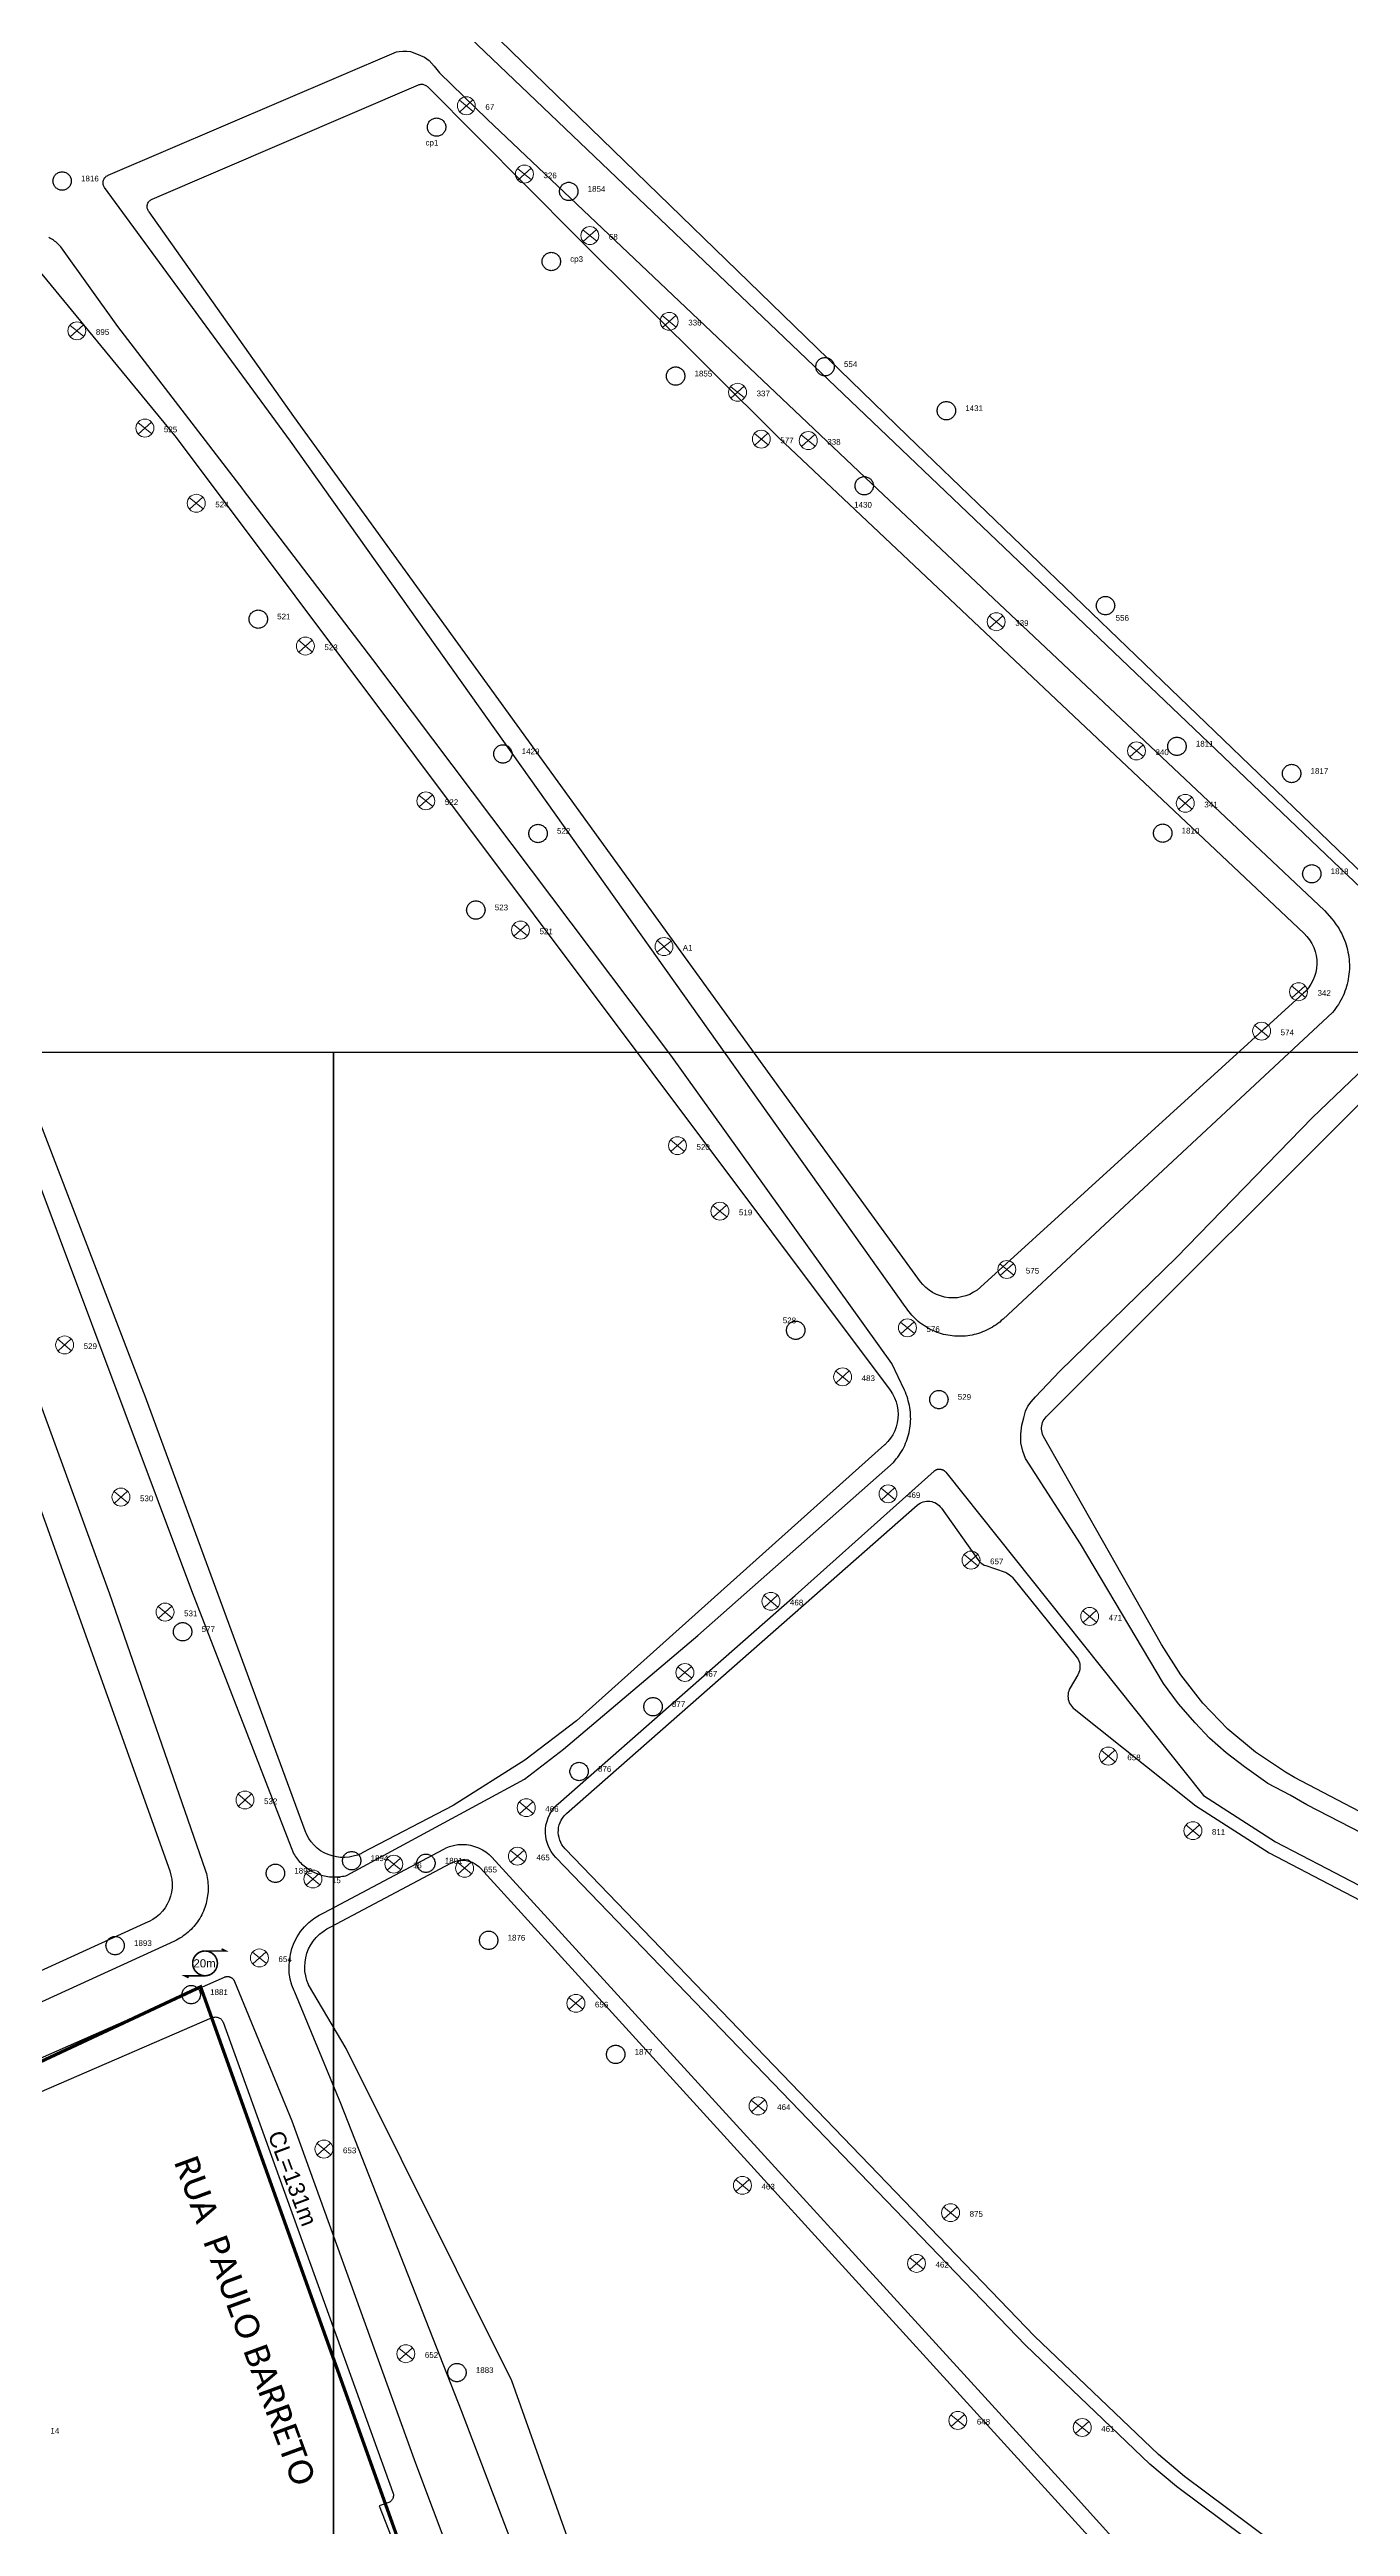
# Model space of a CAD drawing. Header units: millimetres. Extents: x 676447 to 689606, y 7455628 to 7463967.
# Drawn here: x 685925.9 to 686085.2, y 7460355.5 to 7460659 of the extents above; entities that cross this region are included whole.
import ezdxf
from ezdxf.enums import TextEntityAlignment as Align

# ---------------------------------------------------------------- set-up
doc = ezdxf.new("R2010")
doc.units = ezdxf.units.MM
doc.header["$LTSCALE"] = 0.1
doc.header["$MEASUREMENT"] = 0
doc.linetypes.add('PHANTOM2', pattern=[1.25, 0.625, -0.125, 0.125, -0.125, 0.125, -0.125])
doc.layers.add('10.4-Postes', color=1, linetype='Continuous', lineweight=0)
for name, color, linetype in [('Caixas Subterrâneas', 5, 'Continuous'), ('label_cabos', 7, 'Continuous'), ('LAYOUT', 7, 'Continuous'), ('LEGENDAS_INFRAESTRUTURAS', 7, 'Continuous'), ('MUB_MEIOFIO', 7, 'Continuous'), ('MUB_QUADRAS', 7, 'Continuous'), ('MUB_SEGMENTO', 7, 'Continuous'), ('NOS_DE_INFRAESTRUTURA', 7, 'Continuous')]:
    doc.layers.add(name, color=color, linetype=linetype)
doc.styles.add('Legend', font='calibri.ttf')
doc.styles.get("Standard").update_dxf_attribs({"font": 'arial.ttf'})

# ---------------------------------------------------------------- blocks, each defined once
blk = doc.blocks.new('MHMZ')
at = {"linetype": 'PHANTOM2'}
blk.add_circle((0, 0), 0.0000101, dxfattribs=at)
blk = doc.blocks.new('PTPT')
at = {"layer": '10.4-Postes', "color": 1, "linetype": 'PHANTOM2'}
for points in [[(-0.0000079, 0.0000104), (0.0000075, -0.000002)], [(0.000007, 0.0000109), (-0.0000074, -0.0000025)]]:
    blk.add_lwpolyline(points, dxfattribs=at)
at = {"layer": '10.4-Postes', "color": 1}
blk.add_circle((-0.0000002, 0.0000042), 0.00000987, dxfattribs=at)
blk = doc.blocks.new('Folga 20')
at = {"layer": 'LAYOUT', "color": 1, "const_width": 0.2}
blk.add_lwpolyline([(685456.19, 7460278.55, 1.000012), (685456.19, 7460275.52, 0.999978)], format="xyb", close=True, dxfattribs=at)
for points in [[(685456.19, 7460278.55), (685458.72, 7460278.55), (685458.21, 7460278.81)], [(685456.19, 7460275.52), (685453.67, 7460275.52), (685454.17, 7460275.27)]]:
    blk.add_lwpolyline(points, dxfattribs=at)
at = {"layer": 'LAYOUT', "color": 1}
blk.add_text('20m', height=1, dxfattribs=at).set_placement((685456.13, 7460277.04), align=Align.MIDDLE_CENTER)

msp = doc.modelspace()

# ---------------------------------------------------------------- linework, layer by layer
at = {"linetype": 'Continuous'}
for points in [[(685960.65, 7460009.2), (685286.8, 7460009.2), (685286.8, 7460536.13), (685960.65, 7460536.13)], [(686634.51, 7460009.2), (685960.65, 7460009.2), (685960.65, 7460536.13), (686634.51, 7460536.13)]]:
    msp.add_lwpolyline(points, close=True, dxfattribs=at)
at = {"color": 1, "const_width": 0.4}
msp.add_lwpolyline([(685841.65, 7460373.53), (685944.36, 7460421.62), (685988.58, 7460297.84), (685998.18, 7460270.5), (686002.34, 7460256.28), (686017.79, 7460211.26), (686109.27, 7460237.72), (686120.41, 7460238.15), (686142.2, 7460251.74), (686223.8, 7460287.21), (686240.79, 7460292.21), (686294.99, 7460315.34), (686311.26, 7460325.24), (686355.25, 7460345.81), (686390.71, 7460361.65), (686403.3, 7460360.45), (686420.48, 7460364.31), (686527.21, 7460409.83), (686538.71, 7460400.35), (686557.21, 7460361.57), (686605.8, 7460275.52)], dxfattribs=at)
at = {"layer": 'MUB_MEIOFIO', "linetype": 'Continuous'}
for points in [[(685975.56, 7460662.1), (686083.07, 7460559.5)], [(686030.67, 7460504.98), (685955.37, 7460611), (685932.6, 7460642.05), (685932.54, 7460642.14), (685932.5, 7460642.23), (685932.46, 7460642.33), (685932.43, 7460642.43), (685932.41, 7460642.53), (685932.41, 7460642.64), (685932.41, 7460642.74), (685932.43, 7460642.84), (685932.45, 7460642.95), (685932.49, 7460643.04), (685932.54, 7460643.14), (685932.59, 7460643.23), (685932.66, 7460643.31), (685932.73, 7460643.38), (685932.81, 7460643.45), (685932.9, 7460643.51), (685932.99, 7460643.55), (685933.02, 7460643.57), (685968.37, 7460658.7), (685968.67, 7460658.74), (685969.11, 7460658.78), (685969.62, 7460658.78), (685970.07, 7460658.71), (685970.79, 7460658.46), (685971.78, 7460658.04), (685972.34, 7460657.63), (685972.98, 7460656.94), (685973.62, 7460656.12), (685979.44, 7460650.42), (686026.55, 7460605.8), (686082, 7460553.5), (686082.9, 7460552.46), (686083.1, 7460552.23), (686083.29, 7460551.99), (686083.46, 7460551.74), (686083.64, 7460551.49), (686083.8, 7460551.23), (686083.95, 7460550.97), (686084.09, 7460550.7), (686084.23, 7460550.42), (686084.35, 7460550.15), (686084.47, 7460549.86), (686084.57, 7460549.58), (686084.67, 7460549.29), (686084.75, 7460549), (686084.83, 7460548.7), (686084.89, 7460548.4), (686084.95, 7460548.11), (686084.99, 7460547.8), (686085.03, 7460547.5), (686085.05, 7460547.2), (686085.06, 7460546.89), (686085.07, 7460546.59), (686085.06, 7460546.28), (686085.04, 7460545.98), (686085.01, 7460545.68), (686084.97, 7460545.38), (686084.92, 7460545.07), (686084.86, 7460544.78), (686084.79, 7460544.48), (686084.71, 7460544.19), (686084.62, 7460543.9), (686084.52, 7460543.61), (686084.41, 7460543.32), (686084.29, 7460543.04), (686084.16, 7460542.77), (686084.02, 7460542.5), (686083.87, 7460542.23), (686083.71, 7460541.97), (686083.54, 7460541.72), (686083.37, 7460541.47), (686083.18, 7460541.23), (686082.99, 7460540.99), (686042.64, 7460503.42), (686042.43, 7460503.24), (686042.23, 7460503.06), (686042.01, 7460502.9), (686041.8, 7460502.74), (686041.57, 7460502.59), (686041.34, 7460502.44), (686041.11, 7460502.31), (686040.87, 7460502.18), (686040.63, 7460502.06), (686040.38, 7460501.95), (686040.13, 7460501.85), (686039.88, 7460501.76), (686039.62, 7460501.67), (686039.36, 7460501.6), (686039.1, 7460501.53), (686038.84, 7460501.47), (686038.57, 7460501.42), (686038.31, 7460501.38), (686038.04, 7460501.35), (686037.77, 7460501.33), (686037.5, 7460501.32), (686037.23, 7460501.32), (686036.96, 7460501.33), (686036.69, 7460501.34), (686036.42, 7460501.37), (686036.15, 7460501.4), (686035.89, 7460501.45), (686035.62, 7460501.5), (686035.36, 7460501.56), (686035.1, 7460501.63), (686034.84, 7460501.71), (686034.58, 7460501.8), (686034.33, 7460501.9), (686034.08, 7460502.01), (686033.84, 7460502.12), (686033.6, 7460502.25), (686033.36, 7460502.38), (686033.13, 7460502.52), (686032.91, 7460502.67), (686032.69, 7460502.82), (686032.47, 7460502.98), (686032.26, 7460503.15), (686032.06, 7460503.33), (686031.86, 7460503.52), (686031.67, 7460503.71), (686031.48, 7460503.9), (686031.31, 7460504.11), (686031.14, 7460504.32), (686030.97, 7460504.53), (686030.82, 7460504.75), (686030.67, 7460504.98)], [(685934.24, 7460625.05), (685927.24, 7460634.79), (685927.12, 7460634.92), (685927, 7460635.05), (685926.88, 7460635.17), (685926.75, 7460635.28), (685926.62, 7460635.39), (685926.48, 7460635.5), (685926.34, 7460635.6), (685926.2, 7460635.69), (685926.05, 7460635.78), (685925.9, 7460635.87), (685925.75, 7460635.95)], [(685918.84, 7460535.28), (685943.23, 7460470.17), (685955.74, 7460437.95), (685955.84, 7460437.78), (685955.95, 7460437.61), (685956.07, 7460437.45), (685956.19, 7460437.29), (685956.32, 7460437.13), (685956.45, 7460436.98), (685956.59, 7460436.84), (685956.73, 7460436.69), (685956.88, 7460436.56), (685957.03, 7460436.43), (685957.19, 7460436.3), (685957.35, 7460436.18), (685957.52, 7460436.07), (685957.69, 7460435.96), (685957.86, 7460435.86), (685958.03, 7460435.76), (685958.21, 7460435.67), (685958.4, 7460435.58), (685958.58, 7460435.5), (685958.77, 7460435.43), (685958.96, 7460435.37), (685959.15, 7460435.31), (685959.34, 7460435.25), (685959.54, 7460435.21), (685959.74, 7460435.17), (685959.93, 7460435.14), (685960.13, 7460435.11), (685960.33, 7460435.09), (685960.53, 7460435.08), (685960.74, 7460435.08), (685960.94, 7460435.08), (685961.14, 7460435.09), (685961.34, 7460435.1), (685961.54, 7460435.13), (685961.74, 7460435.16), (685961.93, 7460435.19), (685962.13, 7460435.23), (685962.32, 7460435.28), (685984.01, 7460447.07), (685988.79, 7460450.73), (686005.25, 7460464.68), (686029.21, 7460485.87), (686029.4, 7460486.08), (686029.57, 7460486.29), (686029.74, 7460486.51), (686029.91, 7460486.74), (686030.06, 7460486.97), (686030.21, 7460487.21), (686030.35, 7460487.45), (686030.48, 7460487.7), (686030.6, 7460487.95), (686030.71, 7460488.21), (686030.81, 7460488.47), (686030.91, 7460488.73), (686030.99, 7460488.99), (686031.07, 7460489.26), (686031.13, 7460489.53), (686031.19, 7460489.81), (686031.23, 7460490.08), (686031.27, 7460490.36), (686031.3, 7460490.64), (686031.32, 7460490.92), (686031.33, 7460491.19), (686031.32, 7460491.47), (686031.31, 7460491.75), (686031.29, 7460492.03), (686031.26, 7460492.31), (686031.22, 7460492.58), (686031.17, 7460492.86), (686031.11, 7460493.13), (686031.04, 7460493.4), (686030.97, 7460493.67), (686030.88, 7460493.94), (686030.78, 7460494.2), (686030.68, 7460494.46), (686030.56, 7460494.71), (686029.01, 7460498), (686001.95, 7460535.78), (685965.45, 7460584.23), (685949.6, 7460604.99), (685949.56, 7460605.05), (685934.24, 7460625.05)], [(686083.07, 7460559.5), (686091.7, 7460551.27)], [(685903.96, 7460549.9), (685933.21, 7460469.75), (685944.92, 7460435.96), (685945, 7460435.72), (685945.06, 7460435.49), (685945.12, 7460435.25), (685945.17, 7460435), (685945.21, 7460434.76), (685945.24, 7460434.51), (685945.26, 7460434.27), (685945.27, 7460434.02), (685945.28, 7460433.77), (685945.28, 7460433.53), (685945.27, 7460433.28), (685945.25, 7460433.03), (685945.22, 7460432.79), (685945.18, 7460432.54), (685945.14, 7460432.3), (685945.09, 7460432.06), (685945.02, 7460431.82), (685944.96, 7460431.58), (685944.88, 7460431.35), (685944.79, 7460431.12), (685944.7, 7460430.89), (685944.6, 7460430.66), (685944.49, 7460430.44), (685944.37, 7460430.22), (685944.25, 7460430.01), (685944.12, 7460429.8), (685943.98, 7460429.59), (685943.83, 7460429.39), (685943.68, 7460429.2), (685943.52, 7460429.01), (685943.36, 7460428.83), (685943.19, 7460428.65), (685943.01, 7460428.47), (685942.83, 7460428.31), (685942.64, 7460428.15), (685942.44, 7460428), (685942.24, 7460427.85), (685942.04, 7460427.71), (685941.83, 7460427.58), (685941.62, 7460427.45), (685941.4, 7460427.34), (685941.18, 7460427.23), (685842.04, 7460381.87)], [(686113.46, 7460426.62), (686079.85, 7460443.93), (686077.81, 7460445.09), (686075.07, 7460446.52), (686072.22, 7460448.56), (686069.99, 7460450.27), (686067.94, 7460452.08), (686066.19, 7460453.98), (686064.14, 7460456.3), (686062.28, 7460458.77), (686052.14, 7460475.89), (686045.41, 7460486.34), (686045.05, 7460487.24), (686044.81, 7460488.26), (686044.84, 7460489.34), (686044.93, 7460490.42), (686045.17, 7460491.35), (686045.41, 7460492.13), (686045.68, 7460492.74), (686046.07, 7460493.31), (686046.61, 7460493.91), (686049.6, 7460497.04), (686063.9, 7460510.96), (686080.54, 7460528.12), (686092.53, 7460539.6)], [(686017.17, 7460469.56), (686034.19, 7460484.81), (686034.22, 7460484.83), (686034.25, 7460484.85), (686034.28, 7460484.87), (686034.31, 7460484.89), (686034.33, 7460484.91), (686034.37, 7460484.93), (686034.4, 7460484.94), (686034.43, 7460484.96), (686034.46, 7460484.97), (686034.49, 7460484.99), (686034.53, 7460485), (686034.56, 7460485.01), (686034.59, 7460485.02), (686034.63, 7460485.03), (686034.66, 7460485.03), (686034.69, 7460485.04), (686034.73, 7460485.04), (686034.76, 7460485.05), (686034.8, 7460485.05), (686034.83, 7460485.05), (686034.87, 7460485.05), (686034.9, 7460485.05), (686034.94, 7460485.04), (686034.97, 7460485.04), (686035.01, 7460485.04), (686035.04, 7460485.03), (686035.08, 7460485.02), (686035.11, 7460485.01), (686035.14, 7460485), (686035.18, 7460484.99), (686035.21, 7460484.98), (686035.24, 7460484.97), (686035.27, 7460484.95), (686035.31, 7460484.94), (686035.34, 7460484.92), (686035.37, 7460484.9), (686035.4, 7460484.88), (686035.42, 7460484.86), (686035.45, 7460484.84), (686035.48, 7460484.82), (686035.51, 7460484.8), (686035.53, 7460484.78), (686035.56, 7460484.75), (686035.58, 7460484.73), (686035.6, 7460484.7), (686035.63, 7460484.67), (686067.18, 7460445.07), (686076.02, 7460439.4), (686082.31, 7460436.11), (686176.68, 7460386.91)], [(686142.28, 7460301.88), (686063.9, 7460360.4), (686060.64, 7460363.14), (686045.4, 7460377.72), (685987.86, 7460437.48), (685987.57, 7460437.81), (685987.29, 7460438.2), (685987.05, 7460438.64), (685986.87, 7460439.07), (685986.74, 7460439.53), (685986.65, 7460439.99), (685986.6, 7460440.47), (685986.62, 7460440.93), (685986.66, 7460441.43), (685986.79, 7460441.9), (685986.93, 7460442.33), (685987.13, 7460442.76), (685987.38, 7460443.18), (685987.68, 7460443.57), (685988, 7460443.9), (685988.15, 7460444.04), (686017.17, 7460469.56), (686017.17, 7460469.56)], [(685996.89, 7460315.69), (685976.33, 7460369.67), (685961.53, 7460407.34), (685955.89, 7460420.95), (685955.8, 7460421.11), (685955.53, 7460421.82), (685955.34, 7460422.57), (685955.22, 7460423.32), (685955.19, 7460424.09), (685955.23, 7460424.85), (685955.35, 7460425.59), (685955.54, 7460426.33), (685955.83, 7460427.05), (685956.17, 7460427.73), (685956.6, 7460428.38), (685957.09, 7460428.96), (685957.62, 7460429.5), (685958.22, 7460429.97), (685958.86, 7460430.39), (685959.44, 7460430.68), (685974.13, 7460438.49), (685974.42, 7460438.64), (685974.86, 7460438.81), (685975.35, 7460438.95), (685975.87, 7460439.04), (685976.4, 7460439.07), (685976.93, 7460439.04), (685977.43, 7460438.96), (685977.91, 7460438.83), (685978.4, 7460438.65), (685978.87, 7460438.41), (685979.28, 7460438.15), (685979.69, 7460437.84), (685980.03, 7460437.49), (686051.09, 7460359.63)], [(685955.58, 7460405.16), (685948.56, 7460422.24), (685948.55, 7460422.27), (685948.53, 7460422.3), (685948.52, 7460422.33), (685948.5, 7460422.36), (685948.48, 7460422.39), (685948.46, 7460422.42), (685948.44, 7460422.44), (685948.42, 7460422.47), (685948.4, 7460422.5), (685948.38, 7460422.52), (685948.35, 7460422.55), (685948.33, 7460422.57), (685948.3, 7460422.6), (685948.28, 7460422.62), (685948.25, 7460422.64), (685948.22, 7460422.66), (685948.19, 7460422.68), (685948.17, 7460422.7), (685948.14, 7460422.72), (685948.11, 7460422.73), (685948.08, 7460422.75), (685948.04, 7460422.76), (685948.01, 7460422.78), (685947.98, 7460422.79), (685947.95, 7460422.8), (685947.91, 7460422.81), (685947.88, 7460422.82), (685947.85, 7460422.83), (685947.81, 7460422.83), (685947.78, 7460422.84), (685947.74, 7460422.84), (685947.71, 7460422.84), (685947.68, 7460422.85), (685947.64, 7460422.85), (685947.61, 7460422.85), (685947.57, 7460422.84), (685947.54, 7460422.84), (685947.5, 7460422.84), (685947.47, 7460422.83), (685947.44, 7460422.83), (685947.4, 7460422.82), (685947.37, 7460422.81), (685947.34, 7460422.8), (685947.3, 7460422.79), (685947.27, 7460422.78), (685947.24, 7460422.76), (685891.54, 7460398.26)], [(685910.11, 7460179.94), (685978.56, 7460203.94), (686015.61, 7460216.39), (686017.27, 7460217.04), (686018.88, 7460218.23), (686019.48, 7460219.36), (686019.6, 7460220.61), (686019.66, 7460221.57), (686019.42, 7460222.76), (686007.32, 7460259.77), (685991.98, 7460306.63), (685970.72, 7460363.2), (685955.58, 7460405.16)], [(686051.09, 7460359.63), (686060.77, 7460348.89)]]:
    msp.add_lwpolyline(points, dxfattribs=at)
at = {"layer": 'MUB_QUADRAS', "linetype": 'Continuous'}
for points in [[(686209.54, 7460660.73), (686184.26, 7460641.47), (686157.49, 7460621.86), (686157.41, 7460621.79), (686157.36, 7460621.75), (686145.22, 7460608.84), (686095, 7460552.66), (686094.91, 7460552.58), (686094.74, 7460552.45), (686094.56, 7460552.34), (686094.37, 7460552.26), (686094.17, 7460552.19), (686093.97, 7460552.14), (686093.76, 7460552.11), (686093.55, 7460552.11), (686093.34, 7460552.13), (686093.14, 7460552.17), (686092.94, 7460552.23), (686092.74, 7460552.31), (686092.56, 7460552.41), (686092.39, 7460552.53), (686092.23, 7460552.67), (686030.96, 7460611.63), (685979.62, 7460661.48)], [(685938.04, 7460639.08), (685937.98, 7460639.16), (685937.92, 7460639.25), (685937.88, 7460639.35), (685937.84, 7460639.45), (685937.82, 7460639.55), (685937.81, 7460639.65), (685937.81, 7460639.76), (685937.82, 7460639.86), (685937.84, 7460639.97), (685937.87, 7460640.07), (685937.91, 7460640.16), (685937.96, 7460640.25), (685938.02, 7460640.34), (685938.09, 7460640.42), (685938.17, 7460640.49), (685938.25, 7460640.55), (685938.34, 7460640.6), (685938.41, 7460640.64), (685971.05, 7460654.63), (685971.14, 7460654.67), (685971.25, 7460654.69), (685971.35, 7460654.71), (685971.45, 7460654.71), (685971.56, 7460654.71), (685971.66, 7460654.69), (685971.76, 7460654.66), (685971.86, 7460654.62), (685971.95, 7460654.57), (685972.04, 7460654.51), (685972.12, 7460654.45), (685972.15, 7460654.42), (685990.4, 7460636.07), (686015.14, 7460611.45), (686079.51, 7460550.68), (686079.87, 7460550.3), (686080.19, 7460549.89), (686080.46, 7460549.44), (686080.69, 7460548.97), (686080.87, 7460548.48), (686080.99, 7460547.97), (686081.06, 7460547.45), (686081.07, 7460546.93), (686081.03, 7460546.41), (686080.94, 7460545.89), (686080.79, 7460545.39), (686080.59, 7460544.91), (686080.35, 7460544.45), (686080.05, 7460544.01), (686079.71, 7460543.61), (686079.44, 7460543.35), (686039.87, 7460507.32), (686039.46, 7460506.99), (686039.02, 7460506.71), (686038.56, 7460506.46), (686038.07, 7460506.27), (686037.57, 7460506.14), (686037.05, 7460506.05), (686036.53, 7460506.02), (686036, 7460506.05), (686035.49, 7460506.13), (686034.98, 7460506.26), (686034.49, 7460506.44), (686034.02, 7460506.68), (686033.58, 7460506.96), (686033.17, 7460507.29), (686032.8, 7460507.66), (686032.52, 7460507.99), (686015.51, 7460531.43), (685955.77, 7460613.99), (685938.04, 7460639.08)], [(685923.96, 7460632.59), (685941.35, 7460611.42), (686028.83, 7460494.7), (686029.12, 7460494.26), (686029.36, 7460493.79), (686029.55, 7460493.3), (686029.68, 7460492.8), (686029.77, 7460492.28), (686029.8, 7460491.76), (686029.77, 7460491.24), (686029.69, 7460490.72), (686029.56, 7460490.21), (686029.37, 7460489.73), (686029.14, 7460489.26), (686028.86, 7460488.82), (686028.53, 7460488.41), (686028.16, 7460488.04), (686028.13, 7460488.02), (685990.39, 7460454.2), (685984.09, 7460449.38), (685975.3, 7460443.85), (685964.15, 7460438.03), (685964.05, 7460437.97), (685963.56, 7460437.76), (685963.06, 7460437.61), (685962.55, 7460437.51), (685962.03, 7460437.46), (685961.51, 7460437.47), (685960.99, 7460437.53), (685960.48, 7460437.65), (685959.98, 7460437.82), (685959.51, 7460438.04), (685959.06, 7460438.3), (685958.64, 7460438.62), (685958.25, 7460438.97), (685957.91, 7460439.37), (685957.61, 7460439.79), (685957.35, 7460440.25), (685957.15, 7460440.73), (685937.46, 7460494.3), (685937.42, 7460494.38), (685894.21, 7460606.85)], [(685879.57, 7460606.53), (685940.58, 7460435.81), (685940.73, 7460435.3), (685940.83, 7460434.79), (685940.87, 7460434.27), (685940.86, 7460433.74), (685940.79, 7460433.23), (685940.67, 7460432.72), (685940.5, 7460432.22), (685940.28, 7460431.75), (685940, 7460431.3), (685939.69, 7460430.89), (685939.33, 7460430.5), (685938.93, 7460430.16), (685938.5, 7460429.87), (685938.04, 7460429.61), (685937.95, 7460429.57), (685843.08, 7460386.26)], [(686047.61, 7460489.06), (686047.57, 7460489.13), (686047.48, 7460489.33), (686047.42, 7460489.52), (686047.38, 7460489.73), (686047.35, 7460489.94), (686047.35, 7460490.15), (686047.38, 7460490.35), (686047.42, 7460490.56), (686047.48, 7460490.76), (686047.57, 7460490.95), (686047.67, 7460491.13), (686047.8, 7460491.3), (686047.94, 7460491.46), (686093, 7460536.48)], [(686108.4, 7460431.53), (686078.36, 7460447.26), (686077.24, 7460447.91), (686073.58, 7460450.37), (686070.19, 7460453.19), (686067.12, 7460456.36), (686064.4, 7460459.83), (686062.05, 7460463.56), (686047.61, 7460489.06)], [(685989.01, 7460438.54), (685988.8, 7460438.78), (685988.62, 7460439.03), (685988.47, 7460439.31), (685988.35, 7460439.6), (685988.26, 7460439.9), (685988.2, 7460440.21), (685988.17, 7460440.52), (685988.18, 7460440.83), (685988.21, 7460441.15), (685988.29, 7460441.45), (685988.39, 7460441.75), (685988.52, 7460442.03), (685988.68, 7460442.3), (685988.87, 7460442.55), (685989.09, 7460442.78), (685989.19, 7460442.87), (686018.2, 7460468.38), (686032.14, 7460480.62), (686032.3, 7460480.75), (686032.48, 7460480.86), (686032.67, 7460480.96), (686032.86, 7460481.03), (686033.07, 7460481.08), (686033.27, 7460481.11), (686033.48, 7460481.12), (686033.69, 7460481.11), (686033.9, 7460481.07), (686034.1, 7460481.01), (686034.29, 7460480.94), (686034.48, 7460480.84), (686034.65, 7460480.72), (686034.81, 7460480.59), (686034.96, 7460480.44), (686035.09, 7460480.27), (686039.55, 7460473.96), (686039.68, 7460473.79), (686039.82, 7460473.64), (686039.98, 7460473.51), (686040.16, 7460473.39), (686040.34, 7460473.29), (686040.53, 7460473.22), (686042.89, 7460472.41), (686043.08, 7460472.33), (686043.27, 7460472.23), (686043.44, 7460472.11), (686043.6, 7460471.98), (686043.75, 7460471.83), (686043.79, 7460471.77), (686051.61, 7460462.1), (686051.74, 7460461.93), (686051.84, 7460461.75), (686051.93, 7460461.56), (686051.99, 7460461.36), (686052.03, 7460461.16), (686052.06, 7460460.95), (686052.06, 7460460.74), (686052.03, 7460460.53), (686051.99, 7460460.33), (686051.92, 7460460.13), (686051.84, 7460459.94), (686051.79, 7460459.84), (686050.86, 7460458.24), (686050.76, 7460458.06), (686050.69, 7460457.86), (686050.63, 7460457.66), (686050.6, 7460457.45), (686050.59, 7460457.25), (686050.6, 7460457.04), (686050.63, 7460456.83), (686050.68, 7460456.63), (686050.76, 7460456.43), (686050.85, 7460456.24), (686050.97, 7460456.07), (686051.1, 7460455.91), (686051.25, 7460455.76), (686051.34, 7460455.67), (686066.27, 7460443.8), (686075.23, 7460438.05), (686081.58, 7460434.72), (686175.96, 7460385.52)], [(685962.18, 7460414.07), (685957.58, 7460421.87), (685957.57, 7460421.89), (685957.37, 7460422.41), (685957.23, 7460422.96), (685957.14, 7460423.51), (685957.12, 7460424.07), (685957.15, 7460424.64), (685957.24, 7460425.19), (685957.38, 7460425.73), (685957.59, 7460426.26), (685957.84, 7460426.76), (685958.15, 7460427.23), (685958.51, 7460427.66), (685958.91, 7460428.06), (685959.35, 7460428.41), (685959.82, 7460428.72), (685960.32, 7460428.97), (685975.01, 7460436.78), (685975.19, 7460436.87), (685975.48, 7460436.98), (685975.78, 7460437.07), (685976.09, 7460437.12), (685976.4, 7460437.14), (685976.72, 7460437.12), (685977.03, 7460437.07), (685977.33, 7460436.99), (685977.63, 7460436.88), (685977.91, 7460436.74), (685978.17, 7460436.57), (685978.42, 7460436.38), (685978.64, 7460436.16), (686055.18, 7460352.03)], [(686143.21, 7460303.14), (686064.87, 7460361.63), (686061.69, 7460364.31), (686046.51, 7460378.83), (685989.01, 7460438.54)], [(685848.36, 7460375.63), (685945.78, 7460417.85), (685945.88, 7460417.88), (685945.98, 7460417.91), (685946.09, 7460417.92), (685946.19, 7460417.93), (685946.3, 7460417.92), (685946.4, 7460417.91), (685946.5, 7460417.88), (685946.6, 7460417.84), (685946.69, 7460417.79), (685946.78, 7460417.73), (685946.86, 7460417.67), (685946.93, 7460417.59), (685947, 7460417.51), (685947.05, 7460417.42), (685947.1, 7460417.33), (685947.12, 7460417.27), (685967.92, 7460359.66), (685967.95, 7460359.56), (685967.97, 7460359.46), (685967.97, 7460359.36), (685967.97, 7460359.25), (685967.96, 7460359.15), (685967.94, 7460359.05), (685967.9, 7460358.95), (685967.86, 7460358.85), (685967.8, 7460358.76), (685967.74, 7460358.68), (685967.67, 7460358.6), (685967.59, 7460358.54), (685967.5, 7460358.48), (685967.41, 7460358.43), (685967.31, 7460358.38), (685966.24, 7460358.02), (685968.81, 7460351.46)], [(685997.72, 7460330.47), (685982.49, 7460373.35), (685962.18, 7460414.07)]]:
    msp.add_lwpolyline(points, dxfattribs=at)

# ---------------------------------------------------------------- block references
at = {"layer": 'Caixas Subterrâneas', "color": 40}
for p, xscale, yscale, zscale, rotation in [((685973.26, 7460649.46), 111319.4907932736, 111319.4907932736, 111319.4907932736, 173.2924750438865), ((685927.4, 7460642.86), 111319.4907932736, 111319.4907932736, 111319.4907932736, 359.2926473514955), ((685989.45, 7460641.58), 111319.4907932736, 111319.4907932736, 111319.4907932736, 359.2924110680152), ((685987.31, 7460633), 111319.4907932736, 111319.4907932736, 111319.4907932736, 130.2924165457873), ((686002.54, 7460618.96), 111319.4907932736, 111319.4907932736, 111319.4907932736, 359.2923542558224), ((686020.84, 7460620.11), 111319.4907932735, 111319.4907932735, 111319.4907932735, 359.2922850376378), ((686035.7, 7460614.72), 111319.4907932736, 111319.4907932736, 111319.4907932736, 359.2922268754433), ((686025.64, 7460605.52), 111319.4907932735, 111319.4907932735, 111319.4907932735, 359.2922622594238), ((686055.19, 7460590.84), 111319.4907932735, 111319.4907932735, 111319.4907932735, 359.2921453724823), ((685951.42, 7460589.18), 111319.4907932735, 111319.4907932735, 111319.4907932735, 359.2925393868201), ((685981.38, 7460572.67), 111319.4907932735, 111319.4907932735, 111319.4907932735, 359.2924203558209), ((686063.94, 7460573.6), 111319.4907932736, 111319.4907932736, 111319.4907932736, 359.2921067522192), ((686077.99, 7460570.27), 111319.4907932736, 111319.4907932736, 111319.4907932736, 359.2920522876692), ((685985.69, 7460562.92), 111319.4907932736, 111319.4907932736, 111319.4907932736, 359.2924009266363), ((686062.2, 7460562.96), 111319.4907932736, 111319.4907932736, 111319.4907932736, 359.2921100447365), ((686080.46, 7460557.98), 111319.4907932736, 111319.4907932736, 111319.4907932736, 359.2920390969137), ((685978.07, 7460553.54), 111319.4907932736, 111319.4907932736, 111319.4907932736, 359.2924269947524), ((686017.25, 7460502.06), 111319.4907932736, 111319.4907932736, 111319.4907932736, 359.2922620755796), ((686034.78, 7460493.57), 111319.4907932736, 111319.4907932736, 111319.4907932736, 359.2921927782693), ((685942.16, 7460465.12), 111319.4907932735, 111319.4907932735, 111319.4907932735, 359.2925361027446), ((685999.77, 7460455.94), 111319.4907932736, 111319.4907932736, 111319.4907932736, 359.292314221733), ((685990.72, 7460448), 111319.4907932735, 111319.4907932735, 111319.4907932735, 359.2923461736751), ((685953.52, 7460435.53), 111319.4907932736, 111319.4907932736, 111319.4907932736, 359.2924837457015), ((685962.86, 7460437.07), 111319.4907932736, 111319.4907932736, 111319.4907932736, 359.2924486971035), ((685971.95, 7460436.76), 111319.4907932735, 111319.4907932735, 111319.4907932735, 359.2924140439225), ((685933.89, 7460426.67), 111319.4907932736, 111319.4907932736, 111319.4907932736, 359.2925556092148), ((685979.64, 7460427.32), 111319.4907932736, 111319.4907932736, 111319.4907932736, 359.2923818607451), ((685943.21, 7460420.66), 111319.4907932736, 111319.4907932736, 111319.4907932736, 359.2925183230083), ((685995.2, 7460413.34), 111319.4907932736, 111319.4907932736, 111319.4907932736, 359.2923183579238), ((685975.75, 7460374.36), 111319.4907932736, 111319.4907932736, 111319.4907932736, 359.2923802184714)]:
    msp.add_blockref('MHMZ', p, dxfattribs=dict(at, xscale=xscale, yscale=yscale, zscale=zscale, rotation=rotation))
at = {"layer": 'LAYOUT', "linetype": 'Continuous'}
msp.add_blockref('Folga 20', (488.71, 147.46), dxfattribs=at)
at = {"layer": 'NOS_DE_INFRAESTRUTURA', "color": 1}
for p, xscale, yscale, zscale, rotation in [((685976.92, 7460651.61), 111319.4907932736, 111319.4907932736, 111319.4907932736, 359.2924617976669), ((685984.04, 7460643.24), 111319.4907932735, 111319.4907932735, 111319.4907932735, 359.2924321261441), ((685992.05, 7460635.71), 111319.4907932736, 111319.4907932736, 111319.4907932736, 359.2923993457901), ((685929.22, 7460624.04), 111319.4907932736, 111319.4907932736, 111319.4907932736, 359.2926346014763), ((686001.77, 7460625.2), 111319.4907932736, 111319.4907932736, 111319.4907932736, 359.2923591137878), ((686010.14, 7460616.51), 111319.4907932735, 111319.4907932735, 111319.4907932735, 359.2923246311864), ((685937.55, 7460612.12), 111319.4907932736, 111319.4907932736, 111319.4907932736, 359.2925992515513), ((686013.05, 7460610.77), 111319.4907932736, 111319.4907932736, 111319.4907932736, 359.2923117568036), ((686018.8, 7460610.59), 111319.4907932736, 111319.4907932736, 111319.4907932736, 359.2922898486613), ((685943.84, 7460602.91), 111319.4907932736, 111319.4907932736, 111319.4907932736, 359.2925724775039), ((686041.82, 7460588.4), 111319.4907932736, 111319.4907932736, 111319.4907932736, 359.2921954425084), ((685957.21, 7460585.42), 111319.4907932736, 111319.4907932736, 111319.4907932736, 359.2925162219016), ((686059, 7460572.57), 111319.4907932736, 111319.4907932736, 111319.4907932736, 359.2921251901997), ((685971.96, 7460566.45), 111319.4907932736, 111319.4907932736, 111319.4907932736, 359.292454257346), ((686064.98, 7460566.15), 111319.4907932736, 111319.4907932736, 111319.4907932736, 359.2921004965949), ((685983.56, 7460550.62), 111319.4907932736, 111319.4907932736, 111319.4907932736, 359.2924052254351), ((686001.1, 7460548.6), 111319.4907932736, 111319.4907932736, 111319.4907932736, 355.2923378924397), ((686078.85, 7460543.07), 111319.4907932736, 111319.4907932736, 111319.4907932736, 359.2920405770867), ((686074.33, 7460538.24), 111319.4907932735, 111319.4907932735, 111319.4907932735, 359.2920562579022), ((686002.78, 7460524.21), 111319.4907932736, 111319.4907932736, 111319.4907932736, 359.2923239639794), ((686007.98, 7460516.18), 111319.4907932736, 111319.4907932736, 111319.4907932736, 359.2923016816184), ((686043.12, 7460509.04), 111319.4907932736, 111319.4907932736, 111319.4907932736, 359.2921658704547), ((686030.95, 7460501.89), 111319.4907932736, 111319.4907932736, 111319.4907932736, 359.2922099222089), ((685927.72, 7460499.79), 111319.4907932736, 111319.4907932736, 111319.4907932736, 359.292601769782), ((686023.01, 7460495.88), 111319.4907932735, 111319.4907932735, 111319.4907932735, 359.2922382261887), ((685934.62, 7460481.15), 111319.4907932736, 111319.4907932736, 111319.4907932736, 359.2925697487346), ((686028.57, 7460481.55), 111319.4907932736, 111319.4907932736, 111319.4907932736, 359.2922126633952), ((686038.74, 7460473.43), 111319.4907932736, 111319.4907932736, 111319.4907932736, 359.2921714779484), ((686014.23, 7460468.38), 111319.4907932736, 111319.4907932736, 111319.4907932736, 359.2922630941283), ((685940.02, 7460467.06), 111319.4907932736, 111319.4907932736, 111319.4907932736, 359.2925448338874), ((686053.27, 7460466.53), 111319.4907932736, 111319.4907932736, 111319.4907932736, 359.2921140744454), ((686003.69, 7460459.66), 111319.4907932735, 111319.4907932735, 111319.4907932735, 359.2923004471875), ((686055.55, 7460449.42), 111319.4907932736, 111319.4907932736, 111319.4907932736, 359.2921000917486), ((685949.81, 7460444.04), 111319.4907932736, 111319.4907932736, 111319.4907932736, 359.292500480099), ((685984.26, 7460443.1), 111319.4907932736, 111319.4907932736, 111319.4907932736, 359.2923692144788), ((686065.91, 7460440.28), 111319.4907932736, 111319.4907932736, 111319.4907932736, 359.2920578725071), ((685968.04, 7460436.18), 111319.4907932735, 111319.4907932735, 111319.4907932735, 359.2924287440145), ((685976.71, 7460435.68), 111319.4907932736, 111319.4907932736, 111319.4907932736, 359.2923956212751), ((685983.18, 7460437.16), 111319.4907932735, 111319.4907932735, 111319.4907932735, 359.2923714558844), ((685958.13, 7460434.36), 111319.4907932736, 111319.4907932736, 111319.4907932736, 359.2924658349586), ((685951.58, 7460424.69), 111319.4907932735, 111319.4907932735, 111319.4907932735, 359.2924877622124), ((685990.34, 7460419.13), 111319.4907932736, 111319.4907932736, 111319.4907932736, 359.2923386285969), ((686012.66, 7460406.56), 111319.4907932735, 111319.4907932735, 111319.4907932735, 359.2922498704952), ((685959.48, 7460401.27), 111319.4907932736, 111319.4907932736, 111319.4907932736, 359.2924504459134), ((686010.74, 7460396.83), 111319.4907932736, 111319.4907932736, 111319.4907932736, 359.2922541673139), ((686036.23, 7460393.48), 111319.4907932735, 111319.4907932735, 111319.4907932735, 359.29215619889), ((686032.06, 7460387.27), 111319.4907932736, 111319.4907932736, 111319.4907932736, 359.2921701464322), ((685969.51, 7460376.2), 111319.4907932735, 111319.4907932735, 111319.4907932735, 359.2924045215096), ((686037.12, 7460368.03), 111319.4907932736, 111319.4907932736, 111319.4907932736, 359.2921449317561), ((686052.36, 7460367.16), 111319.4907932735, 111319.4907932735, 111319.4907932735, 359.2920867169718)]:
    msp.add_blockref('PTPT', p, dxfattribs=dict(at, xscale=xscale, yscale=yscale, zscale=zscale, rotation=rotation))

# ---------------------------------------------------------------- texts
at = {"layer": 'label_cabos', "linetype": 'Continuous', "insert": (685953.48, 7460403.86), "char_height": 2, "attachment_point": 4, "rotation": 290.5232}
msp.add_mtext('CL=131m', dxfattribs=at)
at = {"layer": 'LEGENDAS_INFRAESTRUTURAS', "color": 1}
for s, rotation, p in [('67', 359.2925, (685979.23, 7460651.58)), ('326', 359.2924, (685986.35, 7460643.21)), ('68', 359.2924, (685994.36, 7460635.68)), ('895', 359.2926, (685931.53, 7460624.02)), ('336', 359.2924, (686004.08, 7460625.17)), ('337', 359.2923, (686012.45, 7460616.49)), ('525', 359.2926, (685939.86, 7460612.09)), ('577', 359.2923, (686015.36, 7460610.74)), ('338', 359.2923, (686021.11, 7460610.56)), ('524', 359.2926, (685946.15, 7460602.88)), ('339', 359.2922, (686044.13, 7460588.37)), ('523', 359.2925, (685959.52, 7460585.39)), ('340', 359.2921, (686061.31, 7460572.54)), ('522', 359.2924, (685974.27, 7460566.42)), ('341', 359.2921, (686067.29, 7460566.12)), ('521', 359.2924, (685985.87, 7460550.59)), ('A1', 359.2923, (686003.41, 7460548.57)), ('342', 359.292, (686081.16, 7460543.04)), ('574', 359.292, (686076.64, 7460538.21)), ('520', 359.2923, (686005.09, 7460524.18)), ('519', 359.2923, (686010.29, 7460516.16)), ('575', 359.2922, (686045.43, 7460509.01)), ('529', 359.2926, (685930.03, 7460499.77)), ('576', 359.2922, (686033.26, 7460501.86)), ('483', 359.2922, (686025.32, 7460495.85)), ('469', 359.2922, (686030.88, 7460481.52)), ('530', 359.2926, (685936.93, 7460481.12)), ('657', 359.2922, (686041.05, 7460473.4)), ('531', 359.2925, (685942.33, 7460467.03)), ('468', 359.2923, (686016.54, 7460468.36)), ('471', 359.2921, (686055.58, 7460466.5)), ('467', 359.2923, (686006, 7460459.63)), ('658', 359.2921, (686057.86, 7460449.39)), ('532', 359.2925, (685952.12, 7460444.01)), ('466', 359.2924, (685986.57, 7460443.07)), ('811', 359.292, (686068.22, 7460440.25)), ('16', 359.2924, (685970.35, 7460436.16)), ('465', 359.2924, (685985.49, 7460437.13)), ('15', 359.2925, (685960.44, 7460434.33)), ('655', 359.2924, (685979.02, 7460435.65)), ('654', 359.2925, (685953.89, 7460424.66)), ('656', 359.2923, (685992.65, 7460419.1)), ('464', 359.2922, (686014.97, 7460406.54)), ('653', 359.2924, (685961.79, 7460401.24)), ('463', 359.2922, (686013.05, 7460396.8)), ('875', 359.2921, (686038.54, 7460393.45)), ('462', 359.2922, (686034.37, 7460387.24)), ('652', 359.2924, (685971.82, 7460376.17)), ('648', 359.2921, (686039.43, 7460368)), ('461', 359.2921, (686054.66, 7460367.13))]:
    msp.add_text(s, height=0.7, rotation=rotation, dxfattribs=at).set_placement(p)
at = {"layer": 'LEGENDAS_INFRAESTRUTURAS', "color": 5}
for s, rotation, p in [('cp1', 359.2925, (685971.9, 7460647.22)), ('1816', 359.2926, (685929.71, 7460642.83)), ('1854', 359.2924, (685991.76, 7460641.56)), ('cp3', 359.2924, (685989.62, 7460632.97)), ('1855', 359.2923, (686004.85, 7460618.93)), ('554', 359.2923, (686023.15, 7460620.08)), ('1431', 359.2922, (686038.01, 7460614.69)), ('1430', 359.2923, (686024.4, 7460602.86)), ('521', 359.2925, (685953.73, 7460589.16)), ('556', 359.2921, (686056.43, 7460589)), ('1429', 359.2924, (685983.69, 7460572.65)), ('1811', 359.2921, (686066.25, 7460573.58)), ('1817', 359.292, (686080.3, 7460570.24)), ('522', 359.2924, (685988, 7460562.89)), ('1810', 359.2921, (686064.51, 7460562.93)), ('1818', 359.292, (686082.77, 7460557.95)), ('523', 359.2924, (685980.38, 7460553.52)), ('528', 359.2923, (686015.66, 7460502.93)), ('529', 359.2922, (686037.09, 7460493.55)), ('577', 359.2925, (685944.47, 7460465.09)), ('877', 359.2923, (686002.08, 7460455.91)), ('876', 359.2923, (685993.03, 7460447.97)), ('1894', 359.2924, (685965.17, 7460437.04)), ('1891', 359.2924, (685974.26, 7460436.73)), ('1892', 359.2925, (685955.83, 7460435.5)), ('1893', 359.2925, (685936.2, 7460426.64)), ('1876', 359.2924, (685981.95, 7460427.3)), ('1881', 359.2925, (685945.52, 7460420.63)), ('1877', 359.2923, (685997.51, 7460413.31)), ('1883', 359.2924, (685978.06, 7460374.33)), ('14', 359.2926, (685925.96, 7460366.87))]:
    msp.add_text(s, height=0.7, rotation=rotation, dxfattribs=at).set_placement(p)
at = {"layer": 'MUB_SEGMENTO', "color": 253, "style": 'Legend'}
msp.add_text('RUA  PAULO BARRETO', height=3, rotation=290.1679, dxfattribs=at).set_placement((685941.06, 7460400.18))

doc.saveas('drawing.dxf')
